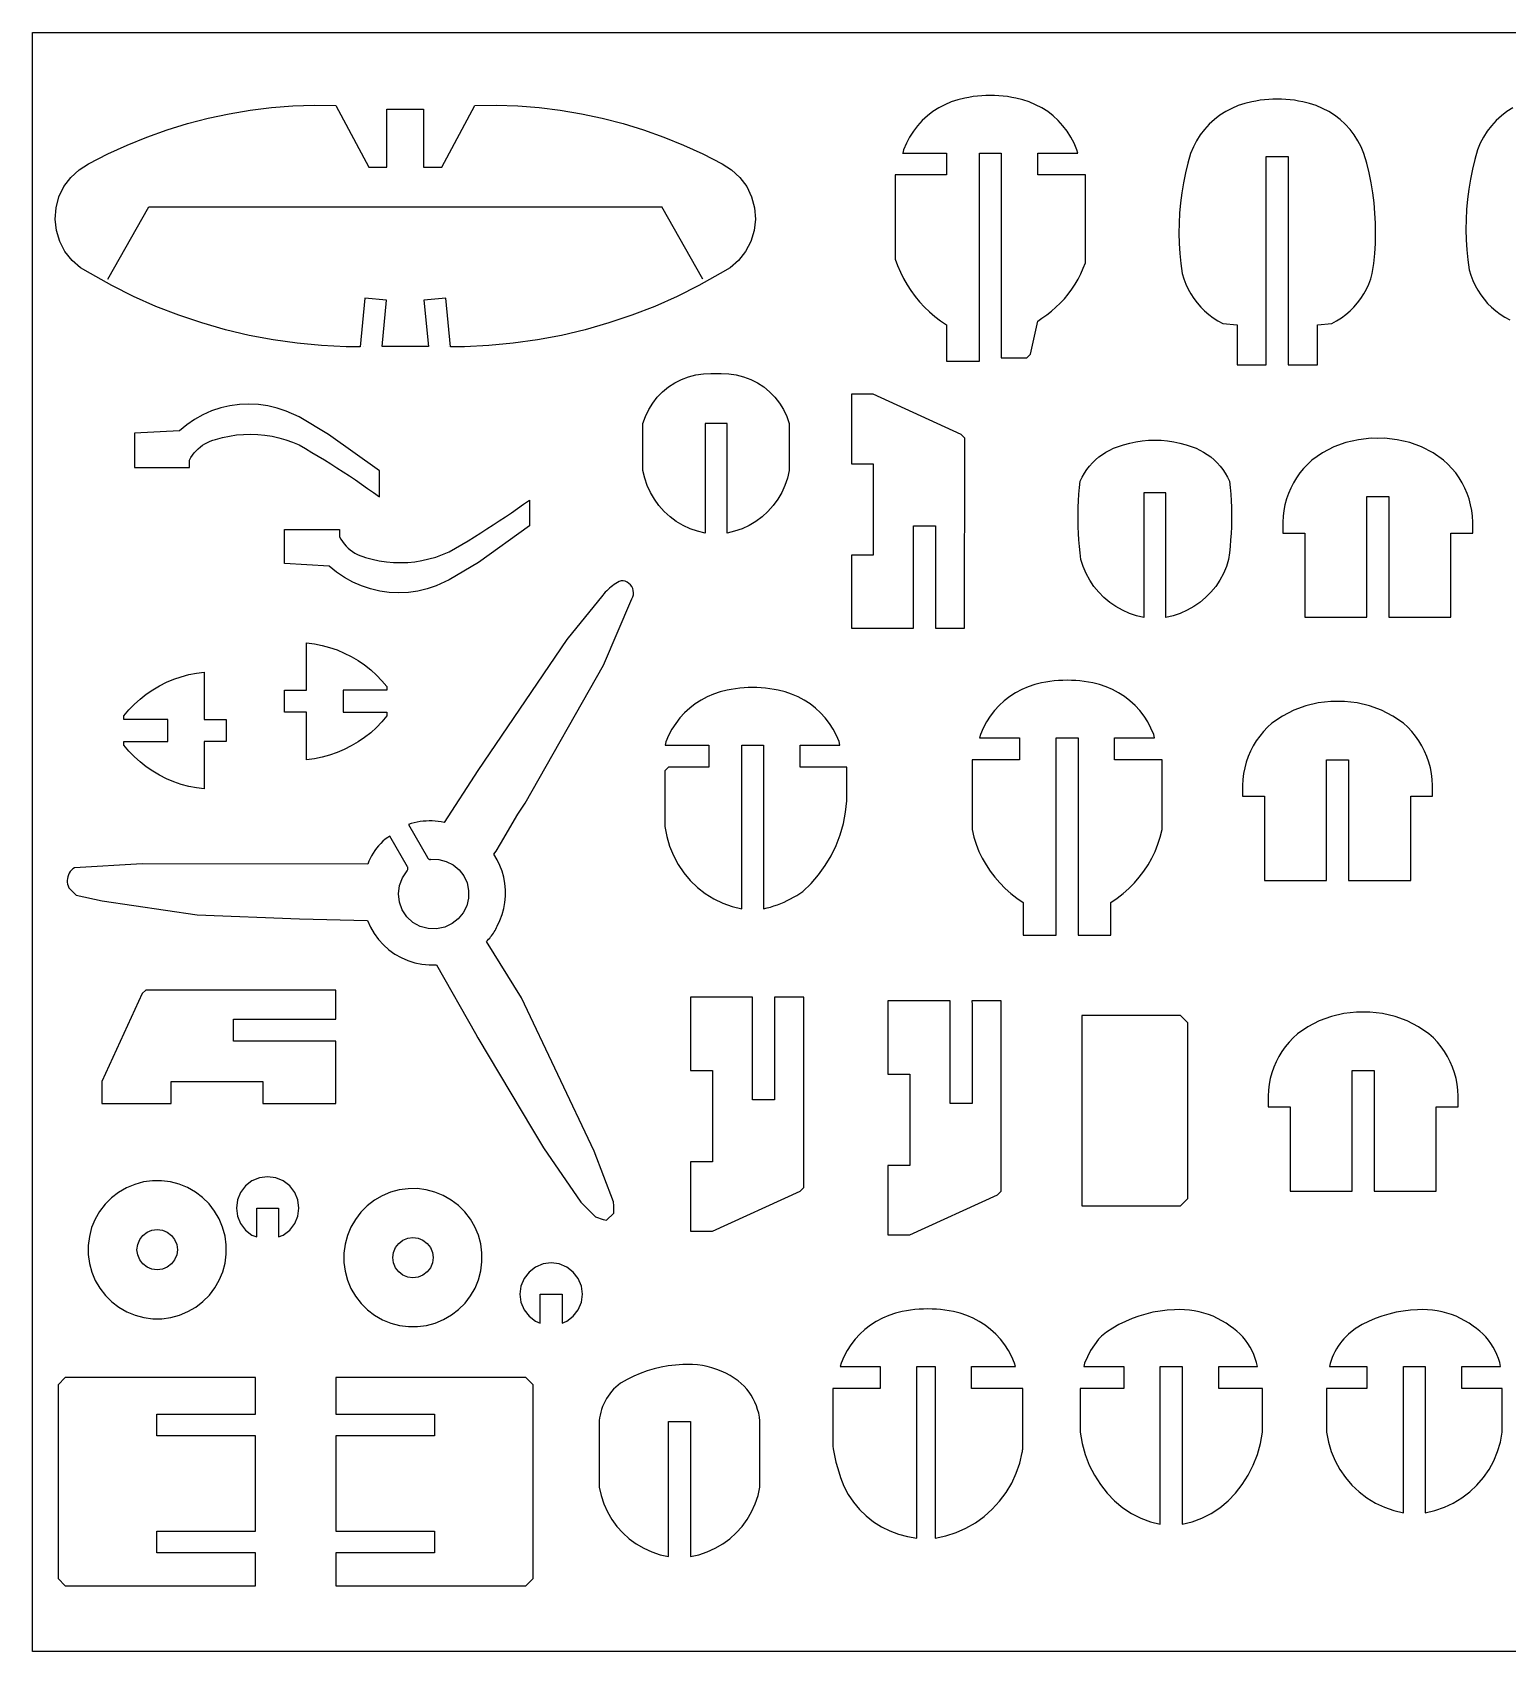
# Model space of a CAD drawing. Header units: inches. Extents: x -183 to 183, y -257 to 257.
# Drawn here: x -183.3 to 30.2, y -256.9 to -22.6 of the extents above; entities that cross this region are included whole.
import ezdxf

# ---------------------------------------------------------------- set-up
doc = ezdxf.new("R2010")
doc.units = ezdxf.units.IN
doc.header["$MEASUREMENT"] = 0
for name, color, linetype in [('ENGRAVINGS', 3, 'CONTINUOUS'), ('PROFILEEDGES', 1, 'CONTINUOUS'), ('SECTIONCUTEDGES', 5, 'CONTINUOUS')]:
    doc.layers.add(name, color=color, linetype=linetype)

msp = doc.modelspace()

# ---------------------------------------------------------------- linework, layer by layer
at = {"layer": 'ENGRAVINGS'}
for p, q in [((-172.41, -58.28), (-166.47, -47.82)), ((-166.47, -47.82), (-92.25, -47.82)), ((-86.31, -58.28), (-92.25, -47.82))]:
    msp.add_line(p, q, dxfattribs=at)
at = {"layer": 'PROFILEEDGES'}
for points in [[(-57.41, -40.03), (-57.38, -40.03), (-51.06, -40.03), (-51.06, -43.2), (-58.46, -43.2), (-58.46, -55.37), (-58.12, -56.33), (-57.72, -57.28), (-57.26, -58.2), (-56.75, -59.09), (-56.2, -59.95), (-55.59, -60.78), (-54.94, -61.57), (-54.24, -62.32), (-53.5, -63.03), (-52.72, -63.7), (-51.91, -64.32), (-51.06, -64.89), (-51.06, -70.18), (-46.29, -70.18), (-46.29, -40.03), (-43.12, -40.03), (-43.12, -69.65), (-39.42, -69.65), (-38.89, -69.12), (-37.83, -64.36), (-37.25, -63.94), (-36.54, -63.45), (-35.85, -62.91), (-35.2, -62.34), (-34.58, -61.74), (-33.99, -61.11), (-33.44, -60.44), (-32.92, -59.74), (-32.44, -59.02), (-32.01, -58.27), (-31.61, -57.5), (-31.26, -56.71), (-30.95, -55.9), (-30.95, -43.2), (-37.83, -43.2), (-37.83, -40.03), (-32.03, -40.03), (-32.17, -39.55), (-32.56, -38.62), (-33.03, -37.73), (-33.57, -36.88), (-34.19, -36.08), (-34.87, -35.34), (-35.61, -34.66), (-36.4, -34.04), (-37.25, -33.5), (-38.14, -33.03), (-39.07, -32.63), (-40.02, -32.32), (-41, -32.09), (-41.61, -31.97), (-42.23, -31.87), (-42.84, -31.79), (-43.46, -31.74), (-44.09, -31.7), (-44.71, -31.69), (-45.33, -31.7), (-45.95, -31.74), (-46.57, -31.79), (-47.19, -31.87), (-47.8, -31.97), (-48.41, -32.09), (-49.39, -32.32), (-50.35, -32.63), (-51.27, -33.03), (-52.16, -33.5), (-53.01, -34.04), (-53.81, -34.66), (-54.55, -35.34), (-55.23, -36.08), (-55.84, -36.88), (-56.39, -37.73), (-56.85, -38.62), (-57.25, -39.55), (-57.38, -40.03)], [(30.9, -33.5), (30.06, -34.04), (29.26, -34.66), (28.52, -35.34), (27.84, -36.08), (27.22, -36.88), (26.68, -37.73), (26.21, -38.62), (25.82, -39.55), (25.42, -40.96), (25.07, -42.38), (24.78, -43.82), (24.54, -45.27), (24.35, -46.72), (24.22, -48.18), (24.15, -49.65), (24.13, -51.11), (24.16, -52.58), (24.25, -54.04), (24.4, -55.5), (24.6, -56.96), (24.83, -57.72), (25.11, -58.47), (25.44, -59.19), (25.83, -59.89), (26.26, -60.56), (26.75, -61.2), (27.27, -61.8), (27.84, -62.36), (28.44, -62.88), (29.09, -63.35), (29.76, -63.78), (30.46, -64.16)], [(-135.35, -68.08), (-135.35, -68.09)], [(-123.17, -68.07), (-123.17, -68.08)], [(-138.9, -95.58), (-138.88, -95.58), (-138.68, -95.94), (-138.46, -96.28), (-138.21, -96.61), (-137.94, -96.92), (-137.65, -97.21), (-137.33, -97.48), (-137, -97.72), (-136.65, -97.94), (-136.29, -98.14), (-135.92, -98.31), (-135.53, -98.45), (-135.13, -98.57), (-134.14, -98.84), (-133.13, -99.05), (-132.1, -99.2), (-131.07, -99.29), (-130.04, -99.32), (-129.01, -99.28), (-127.98, -99.18), (-126.96, -99.02), (-125.95, -98.79), (-124.96, -98.51), (-123.98, -98.16), (-123.03, -97.76), (-122.11, -97.23), (-121.19, -96.69), (-120.27, -96.14), (-119.36, -95.59), (-118.45, -95.02), (-117.55, -94.45), (-116.66, -93.87), (-115.77, -93.29), (-114.88, -92.69), (-114, -92.09), (-113.13, -91.48), (-112.26, -90.86), (-111.39, -90.26), (-111.39, -94.01), (-118.78, -99.28), (-123.03, -101.83), (-124.9, -102.66), (-126.21, -103.1), (-127.55, -103.43), (-128.92, -103.62), (-130.3, -103.69), (-131.68, -103.63), (-133.04, -103.44), (-134.39, -103.13), (-135.7, -102.69), (-136.96, -102.14), (-138.17, -101.47), (-139.31, -100.69), (-140.37, -99.81), (-146.84, -99.45), (-146.84, -94.52), (-138.9, -94.52), (-138.9, -95.58), (-138.9, -95.58)]]:
    msp.add_lwpolyline(points, dxfattribs=at)
for points in [[(0.53, -32.62), (-0.08, -32.5), (-0.69, -32.4), (-1.31, -32.32), (-1.93, -32.26), (-2.55, -32.23), (-3.17, -32.22), (-3.8, -32.23), (-4.42, -32.26), (-5.04, -32.32), (-5.65, -32.4), (-6.27, -32.5), (-6.88, -32.62), (-7.86, -32.85), (-8.82, -33.16), (-9.74, -33.56), (-10.63, -34.03), (-11.48, -34.57), (-12.27, -35.19), (-13.01, -35.87), (-13.69, -36.61), (-14.31, -37.41), (-14.85, -38.26), (-15.32, -39.15), (-15.71, -40.08), (-16.11, -41.49), (-16.46, -42.91), (-16.76, -44.35), (-17, -45.8), (-17.18, -47.25), (-17.31, -48.71), (-17.39, -50.18), (-17.4, -51.64), (-17.37, -53.11), (-17.28, -54.57), (-17.13, -56.03), (-16.93, -57.48), (-16.7, -58.25), (-16.42, -59), (-16.09, -59.72), (-15.7, -60.42), (-15.27, -61.09), (-14.79, -61.73), (-14.26, -62.33), (-13.69, -62.89), (-13.09, -63.41), (-12.45, -63.88), (-11.77, -64.31), (-11.07, -64.69), (-8.99, -64.89), (-8.99, -70.71), (-4.76, -70.71), (-4.76, -40.55), (-1.59, -40.55), (-1.59, -70.71), (2.65, -70.71), (2.65, -64.89), (4.72, -64.69), (5.42, -64.31), (6.1, -63.88), (6.74, -63.41), (7.35, -62.89), (7.91, -62.33), (8.44, -61.73), (8.92, -61.09), (9.35, -60.42), (9.74, -59.72), (10.07, -59), (10.35, -58.25), (10.58, -57.48), (10.78, -56.03), (10.93, -54.57), (11.02, -53.11), (11.06, -51.64), (11.04, -50.18), (10.96, -48.71), (10.83, -47.25), (10.65, -45.8), (10.41, -44.35), (10.11, -42.91), (9.77, -41.49), (9.36, -40.08), (8.97, -39.15), (8.5, -38.26), (7.96, -37.41), (7.35, -36.61), (6.67, -35.87), (5.93, -35.19), (5.13, -34.57), (4.28, -34.03), (3.39, -33.56), (2.47, -33.16), (1.51, -32.85)], [(-126.71, -33.68), (-126.71, -42.08), (-124.07, -42.08), (-119.29, -33.15), (-116.19, -33.12), (-113.09, -33.22), (-110.01, -33.46), (-106.93, -33.83), (-103.88, -34.34), (-100.85, -34.99), (-97.85, -35.76), (-94.89, -36.67), (-91.97, -37.71), (-89.1, -38.87), (-86.29, -40.16), (-83.53, -41.57), (-82.14, -42.45), (-80.94, -43.57), (-79.96, -44.89), (-79.24, -46.38), (-78.82, -47.97), (-78.69, -49.61), (-78.87, -51.24), (-79.35, -52.82), (-80.11, -54.28), (-81.13, -55.57), (-82.37, -56.65), (-83.79, -57.48), (-86.88, -59.21), (-90.04, -60.79), (-93.27, -62.22), (-96.57, -63.5), (-99.92, -64.63), (-103.32, -65.6), (-106.76, -66.42), (-110.23, -67.07), (-113.73, -67.57), (-117.25, -67.9), (-120.78, -68.07), (-122.83, -68.08), (-123.5, -61.02), (-126.66, -61.32), (-126.02, -68.02), (-129.36, -68.04), (-132.7, -68.02), (-132.06, -61.32), (-135.22, -61.02), (-135.89, -68.08), (-137.94, -68.07), (-141.47, -67.9), (-144.99, -67.57), (-148.49, -67.07), (-151.96, -66.42), (-155.4, -65.6), (-158.8, -64.63), (-162.15, -63.5), (-165.45, -62.22), (-168.68, -60.79), (-171.84, -59.21), (-174.93, -57.48), (-176.35, -56.65), (-177.59, -55.57), (-178.61, -54.28), (-179.37, -52.82), (-179.85, -51.24), (-180.03, -49.61), (-179.9, -47.97), (-179.48, -46.38), (-178.76, -44.89), (-177.78, -43.57), (-176.58, -42.45), (-175.19, -41.57), (-172.43, -40.16), (-169.62, -38.87), (-166.75, -37.71), (-163.83, -36.67), (-160.87, -35.76), (-157.87, -34.99), (-154.84, -34.34), (-151.79, -33.83), (-148.71, -33.46), (-145.63, -33.22), (-142.53, -33.12), (-139.43, -33.15), (-134.65, -42.08), (-132.01, -42.08), (-132.01, -33.68)], [(-80.4, -72.41), (-79.38, -72.8), (-78.41, -73.29), (-77.49, -73.89), (-76.65, -74.59), (-75.89, -75.37), (-75.22, -76.23), (-74.64, -77.16), (-74.17, -78.15), (-73.81, -79.18), (-73.81, -85.96), (-74.06, -87.07), (-74.42, -88.14), (-74.89, -89.17), (-75.46, -90.15), (-76.13, -91.06), (-76.89, -91.91), (-77.72, -92.67), (-78.63, -93.35), (-79.6, -93.93), (-80.63, -94.41), (-81.7, -94.78), (-82.8, -95.05), (-82.8, -79.18), (-85.98, -79.18), (-85.98, -95.05), (-87.08, -94.78), (-88.15, -94.41), (-89.17, -93.93), (-90.14, -93.35), (-91.05, -92.67), (-91.89, -91.91), (-92.65, -91.06), (-93.31, -90.15), (-93.88, -89.17), (-94.35, -88.14), (-94.72, -87.07), (-94.97, -85.96), (-94.97, -79.18), (-94.61, -78.15), (-94.14, -77.16), (-93.56, -76.23), (-92.89, -75.37), (-92.12, -74.59), (-91.28, -73.89), (-90.37, -73.29), (-89.39, -72.8), (-88.37, -72.41), (-87.32, -72.13), (-86.23, -71.97), (-85.14, -71.93), (-83.63, -71.93), (-82.54, -71.97), (-81.46, -72.13)], [(-52.65, -108.81), (-48.42, -108.81), (-48.41, -81.3), (-48.94, -80.77), (-61.64, -74.95), (-64.81, -74.95), (-64.81, -85.01), (-61.64, -85.01), (-61.64, -98.22), (-64.81, -98.22), (-64.81, -108.81), (-55.82, -108.81), (-55.82, -94), (-52.64, -94), (-52.64, -108.28)], [(-149.24, -76.62), (-150.61, -76.42), (-151.99, -76.36), (-153.37, -76.42), (-154.74, -76.6), (-156.08, -76.92), (-157.39, -77.35), (-158.65, -77.91), (-159.86, -78.58), (-161, -79.36), (-162.06, -80.24), (-168.53, -80.6), (-168.53, -85.53), (-160.6, -85.53), (-160.6, -84.47), (-160.58, -84.47), (-160.38, -84.11), (-160.15, -83.76), (-159.9, -83.43), (-159.63, -83.12), (-159.34, -82.84), (-159.02, -82.57), (-158.69, -82.32), (-158.35, -82.1), (-157.98, -81.91), (-157.61, -81.74), (-157.22, -81.59), (-156.83, -81.48), (-155.83, -81.21), (-154.82, -80.99), (-153.8, -80.84), (-152.77, -80.75), (-151.73, -80.73), (-150.7, -80.77), (-149.67, -80.87), (-148.65, -81.03), (-147.64, -81.25), (-146.65, -81.54), (-145.67, -81.88), (-144.72, -82.29), (-143.8, -82.82), (-142.88, -83.36), (-141.96, -83.9), (-141.05, -84.46), (-140.15, -85.02), (-139.25, -85.59), (-138.35, -86.17), (-137.46, -86.76), (-136.57, -87.35), (-135.69, -87.96), (-134.82, -88.57), (-133.95, -89.18), (-133.08, -89.79), (-133.08, -86.04), (-140.47, -80.76), (-144.72, -78.22), (-146.59, -77.39), (-147.9, -76.94)], [(-10.7, -86.38), (-10.38, -86.94), (-10.08, -87.52), (-9.99, -88.46), (-9.91, -89.4), (-9.86, -90.35), (-9.82, -91.3), (-9.8, -92.25), (-9.8, -93.19), (-9.82, -94.14), (-9.86, -95.09), (-9.92, -96.03), (-10, -96.98), (-10.1, -97.92), (-10.22, -98.86), (-10.54, -99.9), (-10.97, -100.9), (-11.48, -101.86), (-12.09, -102.76), (-12.78, -103.6), (-13.54, -104.38), (-14.38, -105.08), (-15.27, -105.69), (-16.22, -106.22), (-17.22, -106.66), (-18.25, -107), (-19.31, -107.24), (-19.31, -89.23), (-22.49, -89.23), (-22.49, -107.24), (-23.55, -107), (-24.58, -106.66), (-25.58, -106.22), (-26.53, -105.69), (-27.42, -105.08), (-28.26, -104.38), (-29.02, -103.6), (-29.71, -102.76), (-30.31, -101.86), (-30.83, -100.9), (-31.25, -99.9), (-31.58, -98.86), (-31.7, -97.92), (-31.8, -96.98), (-31.87, -96.03), (-31.93, -95.09), (-31.97, -94.14), (-31.99, -93.19), (-32, -92.25), (-31.98, -91.3), (-31.94, -90.35), (-31.88, -89.4), (-31.81, -88.46), (-31.71, -87.52), (-31.42, -86.94), (-31.09, -86.38), (-30.73, -85.85), (-30.34, -85.34), (-29.92, -84.87), (-29.47, -84.43), (-28.99, -84.02), (-28.49, -83.65), (-27.97, -83.31), (-27.42, -83.02), (-26.87, -82.77), (-26.29, -82.56), (-25.42, -82.26), (-24.53, -82.01), (-23.63, -81.82), (-22.73, -81.68), (-21.81, -81.6), (-20.9, -81.57), (-19.98, -81.6), (-19.07, -81.68), (-18.16, -81.82), (-17.27, -82.01), (-16.38, -82.26), (-15.5, -82.56), (-14.93, -82.77), (-14.37, -83.02), (-13.83, -83.31), (-13.31, -83.65), (-12.81, -84.02), (-12.33, -84.43), (-11.88, -84.87), (-11.46, -85.34), (-11.06, -85.85)], [(25.08, -92.61), (24.98, -91.76), (24.81, -90.93), (24.59, -90.1), (24.31, -89.3), (23.97, -88.52), (23.58, -87.76), (23.14, -87.03), (22.65, -86.33), (22.11, -85.67), (21.52, -85.05), (20.9, -84.47), (19.37, -83.43), (17.72, -82.58), (15.99, -81.94), (14.19, -81.52), (12.35, -81.31), (11.38, -81.33), (10.4, -81.31), (8.56, -81.52), (6.76, -81.94), (5.03, -82.58), (3.38, -83.43), (1.85, -84.47), (1.23, -85.05), (0.64, -85.67), (0.1, -86.33), (-0.39, -87.03), (-0.83, -87.76), (-1.22, -88.52), (-1.56, -89.3), (-1.84, -90.1), (-2.06, -90.93), (-2.23, -91.76), (-2.33, -92.61), (-2.38, -93.46), (-2.38, -95.05), (0.79, -95.05), (0.79, -107.22), (9.79, -107.22), (9.79, -89.76), (12.96, -89.76), (12.96, -107.22), (21.96, -107.22), (21.96, -95.05), (25.13, -95.05), (25.13, -93.46)], [(-122.44, -143.06), (-121.58, -143.78), (-120.9, -144.67), (-120.43, -145.69), (-120.2, -146.78), (-120.21, -147.91), (-120.48, -148.99), (-120.98, -150), (-121.69, -150.87), (-122.57, -151.56), (-123.65, -152.08), (-124.83, -152.33), (-126.04, -152.3), (-127.2, -151.98), (-128.25, -151.4), (-129.14, -150.59), (-129.81, -149.59), (-130.22, -148.46), (-130.36, -147.26), (-130.21, -146.06), (-129.78, -144.94), (-129.1, -143.95), (-129.07, -143.9), (-129.05, -143.86), (-129.03, -143.81), (-129.01, -143.76), (-129, -143.71), (-128.99, -143.66), (-128.99, -143.61), (-128.99, -143.56), (-128.99, -143.51), (-129, -143.46), (-129.01, -143.41), (-129.02, -143.36), (-131.61, -138.89), (-131.91, -139.1), (-132.26, -139.37), (-132.6, -139.65), (-132.92, -139.96), (-133.22, -140.29), (-133.51, -140.63), (-133.77, -140.99), (-134.02, -141.36), (-134.24, -141.74), (-134.44, -142.14), (-134.62, -142.55), (-134.77, -142.96), (-167.45, -142.93), (-177.23, -143.51), (-177.45, -143.66), (-177.66, -143.84), (-177.84, -144.05), (-177.99, -144.27), (-178.12, -144.52), (-178.21, -144.78), (-178.26, -145.04), (-178.29, -145.32), (-178.28, -145.59), (-178.23, -145.86), (-178.15, -146.12), (-178.04, -146.37), (-176.98, -147.43), (-173.25, -148.26), (-159.5, -150.32), (-144.69, -150.88), (-134.82, -151.13), (-134.39, -152.1), (-133.86, -153.01), (-133.24, -153.86), (-132.53, -154.65), (-131.74, -155.35), (-130.88, -155.97), (-129.97, -156.49), (-129, -156.91), (-127.99, -157.23), (-126.96, -157.44), (-125.9, -157.54), (-124.85, -157.53), (-119.2, -167.48), (-118.88, -168.12), (-110.96, -181.37), (-109.38, -184.02), (-103.96, -191.87), (-101.85, -193.99), (-100.74, -194.41), (-100.26, -194.52), (-99.2, -193.46), (-99.2, -192.4), (-99.24, -191.82), (-102.01, -184.52), (-112.54, -162.3), (-117.63, -154.16), (-117.46, -154), (-117.31, -153.84), (-117.15, -153.67), (-117.01, -153.5), (-116.87, -153.32), (-116.73, -153.13), (-116.6, -152.94), (-116.48, -152.75), (-116.37, -152.55), (-116.26, -152.35), (-116.16, -152.15), (-116.07, -151.94), (-115.67, -151.12), (-115.35, -150.27), (-115.11, -149.39), (-114.94, -148.49), (-114.86, -147.59), (-114.86, -146.68), (-114.94, -145.77), (-115.1, -144.87), (-115.34, -143.99), (-115.66, -143.14), (-116.06, -142.32), (-116.53, -141.54), (-116.21, -141.08), (-115.6, -140.02), (-113.06, -135.74), (-112.01, -134.15), (-100.68, -114.15), (-96.56, -104.57), (-96.43, -104.29), (-96.36, -103.99), (-96.33, -103.68), (-96.37, -103.37), (-96.45, -103.07), (-96.59, -102.79), (-96.77, -102.54), (-96.99, -102.33), (-97.25, -102.15), (-97.53, -102.02), (-97.83, -101.95), (-98.14, -101.93), (-98.4, -102.06), (-98.65, -102.19), (-98.89, -102.34), (-99.13, -102.5), (-99.36, -102.66), (-99.59, -102.84), (-99.81, -103.02), (-100.02, -103.21), (-100.22, -103.41), (-100.42, -103.61), (-100.61, -103.82), (-100.79, -104.04), (-105.97, -110.45), (-118.88, -129.39), (-123.76, -136.91), (-124.19, -136.83), (-124.62, -136.77), (-125.05, -136.73), (-125.49, -136.71), (-125.92, -136.7), (-126.36, -136.72), (-126.79, -136.75), (-127.22, -136.81), (-127.65, -136.88), (-128.08, -136.97), (-128.5, -137.08), (-128.91, -137.21), (-126.16, -141.98), (-126.15, -142.01), (-126.13, -142.07), (-126.1, -142.11), (-126.06, -142.16), (-126.02, -142.2), (-125.97, -142.23), (-125.92, -142.25), (-125.87, -142.27), (-125.81, -142.28), (-125.76, -142.28), (-125.7, -142.27), (-125.65, -142.26), (-124.53, -142.28), (-123.44, -142.56)], [(-138.19, -112.41), (-137.18, -112.92), (-136.2, -113.49), (-135.27, -114.13), (-134.37, -114.83), (-133.53, -115.59), (-132.74, -116.41), (-132.01, -117.27), (-132.01, -117.8), (-138.35, -117.8), (-138.35, -120.97), (-132.01, -120.97), (-132.01, -121.5), (-132.74, -122.37), (-133.53, -123.18), (-134.37, -123.94), (-135.27, -124.64), (-136.2, -125.28), (-137.18, -125.86), (-138.19, -126.37), (-139.24, -126.81), (-140.31, -127.18), (-141.41, -127.48), (-142.52, -127.7), (-143.65, -127.85), (-143.65, -120.97), (-146.82, -120.97), (-146.82, -117.8), (-143.65, -117.8), (-143.65, -110.92), (-142.52, -111.07), (-141.41, -111.3), (-140.31, -111.59), (-139.24, -111.96)], [(-168.57, -119.82), (-167.73, -119.07), (-166.84, -118.36), (-165.9, -117.72), (-164.92, -117.15), (-163.91, -116.64), (-162.86, -116.2), (-161.79, -115.83), (-160.7, -115.53), (-159.58, -115.3), (-158.46, -115.15), (-158.46, -122.03), (-155.28, -122.03), (-155.28, -125.21), (-158.46, -125.21), (-158.46, -132.08), (-159.58, -131.94), (-160.7, -131.71), (-161.79, -131.41), (-162.86, -131.04), (-163.91, -130.6), (-164.92, -130.09), (-165.9, -129.52), (-166.84, -128.88), (-167.73, -128.17), (-168.57, -127.41), (-169.36, -126.6), (-170.1, -125.74), (-170.1, -125.21), (-163.75, -125.21), (-163.75, -122.03), (-170.1, -122.03), (-170.1, -121.5), (-169.36, -120.64)], [(-27.25, -148.49), (-26.33, -147.87), (-25.46, -147.2), (-24.64, -146.47), (-23.86, -145.69), (-23.14, -144.86), (-22.48, -143.98), (-21.87, -143.06), (-21.33, -142.1), (-20.86, -141.11), (-20.45, -140.09), (-20.11, -139.04), (-19.84, -137.97), (-19.84, -127.85), (-26.72, -127.85), (-26.72, -124.68), (-20.92, -124.68), (-21.06, -124.2), (-21.45, -123.27), (-21.92, -122.38), (-22.46, -121.54), (-23.08, -120.74), (-23.76, -120), (-24.5, -119.31), (-25.29, -118.7), (-26.14, -118.15), (-27.03, -117.68), (-27.96, -117.29), (-28.91, -116.97), (-29.89, -116.74), (-30.5, -116.62), (-31.12, -116.52), (-31.73, -116.44), (-32.35, -116.39), (-32.97, -116.36), (-33.6, -116.34), (-34.22, -116.36), (-34.84, -116.39), (-35.46, -116.44), (-36.08, -116.52), (-36.69, -116.62), (-37.3, -116.74), (-38.28, -116.97), (-39.24, -117.29), (-40.16, -117.68), (-41.05, -118.15), (-41.9, -118.7), (-42.7, -119.31), (-43.44, -120), (-44.12, -120.74), (-44.73, -121.54), (-45.27, -122.38), (-45.74, -123.27), (-46.14, -124.2), (-46.27, -124.68), (-40.47, -124.68), (-40.47, -127.85), (-47.35, -127.85), (-47.35, -137.97), (-47.08, -139.04), (-46.74, -140.09), (-46.34, -141.11), (-45.86, -142.1), (-45.32, -143.06), (-44.72, -143.98), (-44.05, -144.86), (-43.33, -145.69), (-42.56, -146.47), (-41.73, -147.2), (-40.86, -147.87), (-39.95, -148.49), (-39.95, -153.25), (-35.18, -153.25), (-35.18, -124.68), (-32.01, -124.68), (-32.01, -153.25), (-27.25, -153.25)], [(-80.68, -149.42), (-80.68, -125.74), (-77.51, -125.74), (-77.51, -149.42), (-77.01, -149.3), (-76.5, -149.17), (-76.01, -149.01), (-75.52, -148.84), (-75.03, -148.66), (-74.55, -148.45), (-74.08, -148.24), (-73.61, -148), (-73.16, -147.76), (-72.71, -147.49), (-72.26, -147.22), (-71.83, -146.92), (-70.64, -145.78), (-69.56, -144.53), (-68.58, -143.18), (-67.73, -141.76), (-67.01, -140.26), (-66.42, -138.7), (-65.96, -137.09), (-65.65, -135.45), (-65.48, -133.79), (-65.46, -132.11), (-65.45, -128.91), (-72.22, -128.91), (-72.22, -125.74), (-66.47, -125.74), (-66.59, -125.19), (-66.95, -124.33), (-67.42, -123.44), (-67.96, -122.59), (-68.58, -121.8), (-69.26, -121.05), (-70, -120.37), (-70.79, -119.76), (-71.64, -119.21), (-72.53, -118.74), (-73.46, -118.34), (-74.41, -118.03), (-75.39, -117.8), (-76, -117.68), (-76.62, -117.58), (-77.24, -117.5), (-77.85, -117.45), (-78.48, -117.41), (-79.1, -117.4), (-79.72, -117.41), (-80.34, -117.45), (-80.96, -117.5), (-81.58, -117.58), (-82.19, -117.68), (-82.8, -117.8), (-83.78, -118.03), (-84.74, -118.34), (-85.66, -118.74), (-86.55, -119.21), (-87.4, -119.76), (-88.2, -120.37), (-88.94, -121.05), (-89.62, -121.8), (-90.23, -122.59), (-90.78, -123.44), (-91.25, -124.33), (-91.64, -125.26), (-91.77, -125.74), (-85.45, -125.74), (-85.45, -128.91), (-91.27, -128.91), (-91.8, -129.44), (-91.8, -137.5), (-91.53, -138.95), (-91.12, -140.35), (-90.57, -141.71), (-89.89, -143), (-89.07, -144.21), (-88.14, -145.32), (-87.1, -146.33), (-85.96, -147.22), (-84.73, -147.98), (-83.43, -148.61), (-82.08, -149.09)], [(17.76, -125.85), (17.32, -125.12), (16.83, -124.42), (16.29, -123.76), (15.7, -123.14), (15.08, -122.56), (13.55, -121.52), (11.9, -120.67), (10.17, -120.03), (8.37, -119.61), (6.53, -119.41), (5.56, -119.42), (4.58, -119.41), (2.74, -119.61), (0.94, -120.03), (-0.79, -120.67), (-2.44, -121.52), (-3.97, -122.56), (-4.59, -123.14), (-5.18, -123.76), (-5.72, -124.42), (-6.21, -125.12), (-6.65, -125.85), (-7.04, -126.61), (-7.38, -127.39), (-7.66, -128.2), (-7.88, -129.02), (-8.05, -129.86), (-8.15, -130.7), (-8.2, -131.56), (-8.2, -133.14), (-5.03, -133.14), (-5.03, -145.31), (3.97, -145.31), (3.97, -127.85), (7.14, -127.85), (7.14, -145.31), (16.14, -145.31), (16.14, -133.14), (19.31, -133.14), (19.31, -131.56), (19.26, -130.7), (19.16, -129.86), (18.99, -129.02), (18.77, -128.2), (18.49, -127.39), (18.15, -126.61)], [(-154.23, -168.59), (-154.23, -165.42), (-139.94, -165.42), (-139.41, -165.42), (-139.41, -161.2), (-166.92, -161.18), (-167.45, -161.71), (-173.27, -174.41), (-173.27, -177.59), (-163.22, -177.59), (-163.22, -174.41), (-150, -174.41), (-150, -177.59), (-139.41, -177.59), (-139.41, -168.59)], [(-75.93, -162.24), (-75.92, -162.77), (-75.92, -177.06), (-79.1, -177.06), (-79.1, -162.24), (-88.09, -162.24), (-88.09, -172.83), (-84.92, -172.83), (-84.92, -186.05), (-88.09, -186.05), (-88.09, -196.1), (-84.92, -196.1), (-72.22, -190.28), (-71.69, -189.75), (-71.7, -162.24)], [(-47.36, -162.77), (-47.35, -163.3), (-47.35, -177.59), (-50.53, -177.59), (-50.53, -162.77), (-59.52, -162.77), (-59.52, -173.36), (-56.35, -173.36), (-56.35, -186.58), (-59.52, -186.58), (-59.52, -196.63), (-56.35, -196.63), (-43.65, -190.81), (-43.12, -190.28), (-43.13, -162.77)], [(-17.2, -164.89), (-31.48, -164.89), (-31.48, -192.4), (-17.2, -192.4), (-16.14, -191.34), (-16.14, -165.95)], [(10.85, -172.82), (10.85, -190.28), (19.84, -190.28), (19.84, -178.11), (23.01, -178.11), (23.01, -176.53), (22.97, -175.68), (22.86, -174.83), (22.69, -173.99), (22.47, -173.17), (22.19, -172.36), (21.85, -171.58), (21.46, -170.82), (21.02, -170.09), (20.53, -169.4), (19.99, -168.73), (19.41, -168.11), (18.78, -167.53), (17.25, -166.49), (15.61, -165.65), (13.87, -165), (12.07, -164.58), (10.23, -164.38), (9.26, -164.39), (8.29, -164.38), (6.45, -164.58), (4.65, -165), (2.91, -165.65), (1.27, -166.49), (-0.26, -167.53), (-0.89, -168.11), (-1.47, -168.73), (-2.01, -169.4), (-2.51, -170.09), (-2.95, -170.82), (-3.34, -171.58), (-3.67, -172.36), (-3.95, -173.17), (-4.18, -173.99), (-4.34, -174.83), (-4.45, -175.68), (-4.5, -176.53), (-4.5, -178.11), (-1.32, -178.11), (-1.32, -190.28), (7.67, -190.28), (7.67, -172.82)], [(-173.6, -193.23), (-174.25, -194.37), (-174.75, -195.58), (-175.08, -196.85), (-175.25, -198.14), (-175.25, -199.45), (-175.08, -200.75), (-174.73, -202.01), (-174.23, -203.22), (-173.57, -204.35), (-172.77, -205.39), (-171.84, -206.31), (-170.8, -207.11), (-169.67, -207.76), (-168.46, -208.26), (-167.19, -208.59), (-165.89, -208.76), (-164.58, -208.76), (-163.29, -208.58), (-162.02, -208.24), (-160.81, -207.74), (-159.68, -207.08), (-158.65, -206.28), (-157.72, -205.35), (-156.93, -204.31), (-156.28, -203.17), (-155.78, -201.97), (-155.45, -200.7), (-155.27, -199.4), (-155.28, -198.09), (-155.45, -196.79), (-155.8, -195.53), (-156.3, -194.32), (-156.96, -193.19), (-157.76, -192.15), (-158.69, -191.23), (-159.73, -190.44), (-160.86, -189.79), (-162.07, -189.29), (-163.34, -188.95), (-164.64, -188.78), (-165.95, -188.79), (-167.24, -188.96), (-168.51, -189.31), (-169.72, -189.81), (-170.85, -190.47), (-171.88, -191.26), (-172.8, -192.2)], [(-150.87, -196.93), (-150.87, -192.74), (-147.7, -192.74), (-147.7, -196.93), (-147.03, -196.65), (-146.09, -195.93), (-145.37, -195), (-144.92, -193.91), (-144.77, -192.74), (-144.92, -191.57), (-145.37, -190.47), (-146.09, -189.54), (-147.03, -188.82), (-148.12, -188.37), (-149.29, -188.21), (-150.46, -188.37), (-151.55, -188.82), (-152.49, -189.54), (-153.2, -190.47), (-153.66, -191.57), (-153.81, -192.74), (-153.66, -193.91), (-153.2, -195), (-152.49, -195.93), (-151.55, -196.65)], [(-137.74, -196.73), (-138.08, -197.99), (-138.25, -199.29), (-138.24, -200.6), (-138.07, -201.9), (-137.72, -203.16), (-137.22, -204.37), (-136.56, -205.5), (-135.77, -206.54), (-134.84, -207.46), (-133.8, -208.26), (-132.66, -208.9), (-131.45, -209.41), (-130.18, -209.74), (-128.89, -209.91), (-127.58, -209.9), (-126.28, -209.73), (-125.02, -209.39), (-123.81, -208.88), (-122.68, -208.22), (-121.64, -207.43), (-120.72, -206.5), (-119.92, -205.46), (-119.27, -204.32), (-118.77, -203.11), (-118.44, -201.85), (-118.27, -200.55), (-118.27, -199.24), (-118.45, -197.94), (-118.79, -196.68), (-119.29, -195.47), (-119.95, -194.34), (-120.75, -193.3), (-121.68, -192.38), (-122.72, -191.58), (-123.86, -190.93), (-125.07, -190.43), (-126.33, -190.1), (-127.63, -189.93), (-128.94, -189.94), (-130.24, -190.11), (-131.5, -190.45), (-132.71, -190.95), (-133.84, -191.61), (-134.88, -192.41), (-135.8, -193.34), (-136.59, -194.38), (-137.24, -195.52)], [(-166.02, -201.59), (-166.72, -201.3), (-167.33, -200.84), (-167.79, -200.23), (-168.09, -199.53), (-168.19, -198.77), (-168.09, -198.02), (-167.79, -197.31), (-167.33, -196.71), (-166.72, -196.24), (-166.02, -195.95), (-165.26, -195.85), (-164.51, -195.95), (-163.8, -196.24), (-163.2, -196.71), (-162.74, -197.31), (-162.44, -198.02), (-162.34, -198.77), (-162.44, -199.53), (-162.74, -200.23), (-163.2, -200.84), (-163.8, -201.3), (-164.51, -201.59), (-165.26, -201.69)], [(-130.79, -201.38), (-131.08, -200.67), (-131.18, -199.92), (-131.08, -199.16), (-130.79, -198.46), (-130.32, -197.85), (-129.72, -197.39), (-129.01, -197.1), (-128.26, -197), (-127.5, -197.1), (-126.8, -197.39), (-126.19, -197.85), (-125.73, -198.46), (-125.44, -199.16), (-125.34, -199.92), (-125.44, -200.67), (-125.73, -201.38), (-126.19, -201.98), (-126.8, -202.45), (-127.5, -202.74), (-128.26, -202.84), (-129.01, -202.74), (-129.72, -202.45), (-130.32, -201.98)], [(-112.17, -202.94), (-112.62, -204.03), (-112.77, -205.2), (-112.62, -206.37), (-112.17, -207.46), (-111.45, -208.39), (-110.51, -209.11), (-109.84, -209.39), (-109.84, -205.2), (-106.66, -205.2), (-106.66, -209.39), (-105.99, -209.11), (-105.05, -208.39), (-104.33, -207.46), (-103.88, -206.37), (-103.73, -205.2), (-103.88, -204.03), (-104.33, -202.94), (-105.05, -202), (-105.99, -201.28), (-107.08, -200.83), (-108.25, -200.67), (-109.42, -200.83), (-110.51, -201.28), (-111.45, -202)], [(-66.29, -215.2), (-66.43, -215.68), (-60.63, -215.68), (-60.63, -218.85), (-67.51, -218.85), (-67.51, -227.21), (-67.45, -227.6), (-67.26, -228.56), (-67.04, -229.51), (-66.78, -230.45), (-66.4, -231.75), (-65.89, -233.01), (-65.26, -234.2), (-64.51, -235.33), (-63.64, -236.37), (-62.67, -237.31), (-61.61, -238.15), (-60.47, -238.88), (-59.26, -239.48), (-57.99, -239.96), (-56.68, -240.3), (-55.34, -240.51), (-55.34, -215.68), (-52.7, -215.68), (-52.7, -240.51), (-51.16, -240.18), (-49.66, -239.7), (-48.23, -239.07), (-46.86, -238.29), (-45.58, -237.37), (-44.41, -236.33), (-43.35, -235.17), (-42.41, -233.91), (-41.61, -232.56), (-40.95, -231.13), (-40.44, -229.65), (-40.09, -228.11), (-40.06, -227.96), (-40.04, -227.81), (-40.02, -227.65), (-40.01, -227.49), (-40, -227.34), (-40, -227.21), (-40, -218.85), (-47.41, -218.85), (-47.41, -215.68), (-41.08, -215.68), (-41.22, -215.2), (-41.61, -214.28), (-42.08, -213.38), (-42.62, -212.54), (-43.23, -211.74), (-43.91, -211), (-44.66, -210.31), (-45.45, -209.7), (-46.3, -209.15), (-47.19, -208.68), (-48.11, -208.29), (-49.07, -207.97), (-50.05, -207.74), (-50.66, -207.62), (-51.28, -207.52), (-51.89, -207.45), (-52.51, -207.39), (-53.13, -207.36), (-53.75, -207.35), (-54.38, -207.36), (-55, -207.39), (-55.62, -207.45), (-56.23, -207.52), (-56.85, -207.62), (-57.46, -207.74), (-58.44, -207.97), (-59.4, -208.29), (-60.32, -208.68), (-61.21, -209.15), (-62.06, -209.7), (-62.85, -210.31), (-63.6, -211), (-64.28, -211.74), (-64.89, -212.54), (-65.43, -213.38), (-65.9, -214.28)], [(-9.22, -234.02), (-8.24, -232.77), (-7.38, -231.42), (-6.65, -229.96), (-6.05, -228.43), (-5.6, -226.84), (-5.3, -225.2), (-5.3, -218.85), (-11.63, -218.85), (-11.63, -215.68), (-6.03, -215.68), (-6.17, -215.09), (-6.35, -214.51), (-6.56, -213.95), (-6.81, -213.4), (-7.1, -212.86), (-7.42, -212.35), (-7.78, -211.86), (-8.17, -211.4), (-8.58, -210.96), (-9.03, -210.55), (-9.5, -210.17), (-10, -209.82), (-10.58, -209.42), (-11.19, -209.05), (-11.82, -208.71), (-12.47, -208.41), (-13.13, -208.16), (-13.81, -207.94), (-14.5, -207.76), (-15.2, -207.62), (-15.9, -207.52), (-16.61, -207.46), (-17.33, -207.45), (-18.04, -207.48), (-19.09, -207.53), (-20.13, -207.65), (-21.16, -207.83), (-22.19, -208.08), (-23.19, -208.38), (-24.18, -208.73), (-25.14, -209.15), (-26.08, -209.62), (-26.99, -210.15), (-27.87, -210.72), (-28.6, -211.27), (-29.03, -211.74), (-29.64, -212.54), (-30.19, -213.38), (-30.66, -214.28), (-31.05, -215.2), (-31.19, -215.68), (-25.39, -215.68), (-25.39, -218.85), (-31.72, -218.85), (-31.72, -225.2), (-31.42, -226.84), (-30.97, -228.43), (-30.38, -229.96), (-29.64, -231.42), (-28.78, -232.77), (-27.8, -234.02), (-26.72, -235.14), (-25.53, -236.13), (-24.26, -236.96), (-22.92, -237.64), (-21.53, -238.16), (-20.1, -238.5), (-20.1, -215.68), (-16.92, -215.68), (-16.92, -238.5), (-15.49, -238.16), (-14.1, -237.64), (-12.76, -236.96), (-11.49, -236.13), (-10.3, -235.14)], [(9.79, -215.68), (9.79, -218.85), (3.97, -218.85), (3.97, -225.2), (4.23, -226.61), (4.63, -227.99), (5.18, -229.32), (5.87, -230.58), (6.68, -231.76), (7.61, -232.85), (8.66, -233.83), (9.8, -234.7), (11.03, -235.44), (12.33, -236.05), (13.68, -236.52), (15.08, -236.84), (15.08, -215.68), (18.25, -215.68), (18.25, -236.84), (19.65, -236.52), (21.01, -236.05), (22.3, -235.44), (23.53, -234.7), (24.67, -233.83), (25.72, -232.85), (26.65, -231.76), (27.47, -230.58), (28.15, -229.32), (28.7, -227.99), (29.11, -226.61), (29.36, -225.2), (29.36, -218.85), (23.54, -218.85), (23.54, -215.68), (29.14, -215.68), (29.01, -215.11), (28.83, -214.53), (28.62, -213.96), (28.36, -213.41), (28.08, -212.87), (27.75, -212.36), (27.4, -211.87), (27.01, -211.4), (26.59, -210.96), (26.15, -210.55), (25.68, -210.17), (25.18, -209.82), (24.59, -209.42), (23.98, -209.05), (23.36, -208.71), (22.71, -208.41), (22.04, -208.16), (21.37, -207.94), (20.68, -207.76), (19.98, -207.62), (19.27, -207.52), (18.56, -207.46), (17.85, -207.45), (17.14, -207.48), (16.09, -207.53), (15.05, -207.65), (14.01, -207.83), (12.99, -208.08), (11.98, -208.38), (11, -208.73), (10.03, -209.15), (9.09, -209.62), (8.24, -210.11), (8.14, -210.18), (7.11, -211.02), (6.78, -211.33), (6.46, -211.67), (6.17, -212.01), (5.89, -212.38), (5.63, -212.75), (5.39, -213.14), (5.17, -213.54), (4.97, -213.95), (4.79, -214.37), (4.63, -214.8), (4.5, -215.24), (4.39, -215.68)], [(-78.04, -233.14), (-78.04, -223.54), (-78.11, -223), (-78.22, -222.44), (-78.37, -221.9), (-78.55, -221.37), (-78.77, -220.85), (-79.02, -220.34), (-79.3, -219.85), (-79.62, -219.39), (-79.96, -218.94), (-80.34, -218.52), (-80.74, -218.13), (-81.17, -217.76), (-81.75, -217.35), (-82.36, -216.98), (-82.99, -216.65), (-83.64, -216.35), (-84.3, -216.09), (-84.98, -215.87), (-85.67, -215.69), (-86.37, -215.55), (-87.07, -215.46), (-87.78, -215.4), (-88.49, -215.38), (-89.21, -215.41), (-90.25, -215.47), (-91.3, -215.59), (-92.33, -215.77), (-93.36, -216.01), (-94.36, -216.31), (-95.35, -216.67), (-96.31, -217.09), (-97.25, -217.56), (-98.1, -218.05), (-98.2, -218.11), (-99.24, -218.95), (-99.51, -219.28), (-99.77, -219.62), (-100.02, -219.97), (-100.24, -220.33), (-100.45, -220.71), (-100.63, -221.09), (-100.8, -221.48), (-100.95, -221.89), (-101.07, -222.29), (-101.18, -222.71), (-101.26, -223.13), (-101.32, -223.51), (-101.32, -233.14), (-101.04, -234.37), (-100.64, -235.57), (-100.12, -236.72), (-99.48, -237.81), (-98.74, -238.83), (-97.89, -239.76), (-96.95, -240.61), (-95.93, -241.36), (-94.84, -241.99), (-93.7, -242.51), (-92.5, -242.92), (-91.27, -243.19), (-91.27, -223.62), (-88.09, -223.62), (-88.09, -243.19), (-86.86, -242.92), (-85.66, -242.51), (-84.51, -241.99), (-83.42, -241.36), (-82.4, -240.61), (-81.47, -239.76), (-80.62, -238.83), (-79.88, -237.81), (-79.24, -236.72), (-78.72, -235.57), (-78.32, -234.37)], [(-165.34, -222.56), (-151.05, -222.56), (-151.05, -217.27), (-178.56, -217.27), (-179.62, -218.33), (-179.62, -246.37), (-178.56, -247.42), (-151.05, -247.42), (-151.05, -242.66), (-165.34, -242.66), (-165.34, -239.49), (-151.05, -239.49), (-151.05, -225.73), (-165.34, -225.73)], [(-125.13, -222.56), (-125.13, -225.73), (-139.41, -225.73), (-139.41, -239.49), (-125.13, -239.49), (-125.13, -242.66), (-139.41, -242.66), (-139.41, -247.42), (-111.9, -247.42), (-110.84, -246.37), (-110.84, -218.33), (-111.9, -217.27), (-139.41, -217.27), (-139.41, -222.56)]]:
    msp.add_lwpolyline(points, close=True, dxfattribs=at)
at = {"layer": 'SECTIONCUTEDGES'}
for p, q in [((-183.33, -256.95), (-183.33, -22.57)), ((-183.33, -22.57), (183.33, -22.57)), ((183.33, -256.95), (-183.33, -256.95))]:
    msp.add_line(p, q, dxfattribs=at)

doc.saveas('drawing.dxf')
